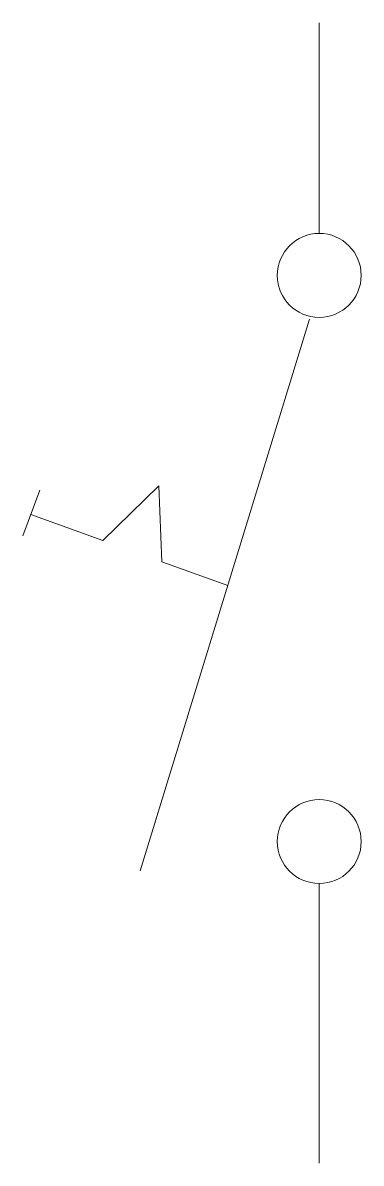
# Model space of a CAD drawing. Extents: x -5.2 to 0.7, y 0 to 20.
import ezdxf

# ---------------------------------------------------------------- set-up
doc = ezdxf.new("R2010")
doc.units = 0
doc.layers.get('0').update_dxf_attribs({"linetype": 'CONTINUOUS', "lineweight": 0})

msp = doc.modelspace()

# ---------------------------------------------------------------- linework, layer by layer
for p, q in [((0, 16.305), (0, 20)), ((-5.2, 11.005), (-4.9, 11.805)), ((-3.797, 10.918), (-5.061, 11.376)), ((-1.606, 10.13), (-2.76, 10.549)), ((0, 0), (0, 4.905))]:
    msp.add_line(p, q)
at = {"linetype": 'CONTINUOUS'}
for p, q in [((-3.144, 5.126), (-0.169, 14.803)), ((-3.797, 10.918), (-2.812, 11.878)), ((-2.812, 11.878), (-2.76, 10.549))]:
    msp.add_line(p, q, dxfattribs=at)
for centre in [(0, 15.57), (0, 5.641)]:
    msp.add_circle(centre, 0.736)

doc.saveas('drawing.dxf')
